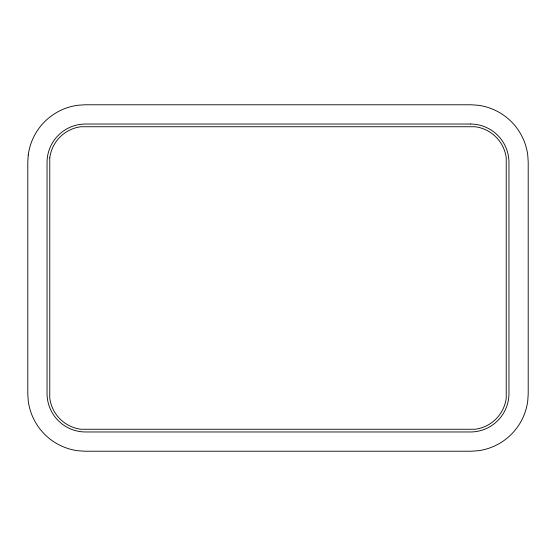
<?xml version="1.0" encoding="UTF-8"?>
<svg xmlns="http://www.w3.org/2000/svg" width="556" height="556" viewBox="0 0 556 556"><rect width="100%" height="100%" fill="white"/><g stroke="black" fill="none" stroke-linecap="round" stroke-linejoin="round"><path stroke-width="0.83" d="M28.252 154.978L27.8 161.893L27.8 394.107L28.252 401.022A57.782 57.782 0 0 0 78 450.763L84.908 451.215L471.092 451.215L478 450.763A57.782 57.782 0 0 0 527.748 401.022L528.2 394.107L528.2 161.893L527.748 154.978A57.782 57.782 0 0 0 478 105.237L471.092 104.785L84.908 104.785L78 105.237A57.782 57.782 0 0 0 28.252 154.978M49.769 157.814L49.769 398.186A36.084 36.084 0 0 0 80.828 429.253L475.171 429.253A36.084 36.084 0 0 0 506.231 398.186L506.231 157.814A36.084 36.084 0 0 0 475.171 126.747L80.828 126.747A36.084 36.084 0 0 0 49.769 157.814M470.459 124.03L85.541 124.03A38.489 38.489 0 0 0 47.045 162.526L47.045 393.474A38.489 38.489 0 0 0 85.541 431.97L470.459 431.97A38.489 38.489 0 0 0 508.955 393.474L508.955 162.526A38.489 38.489 0 0 0 470.459 124.03"/></g></svg>
